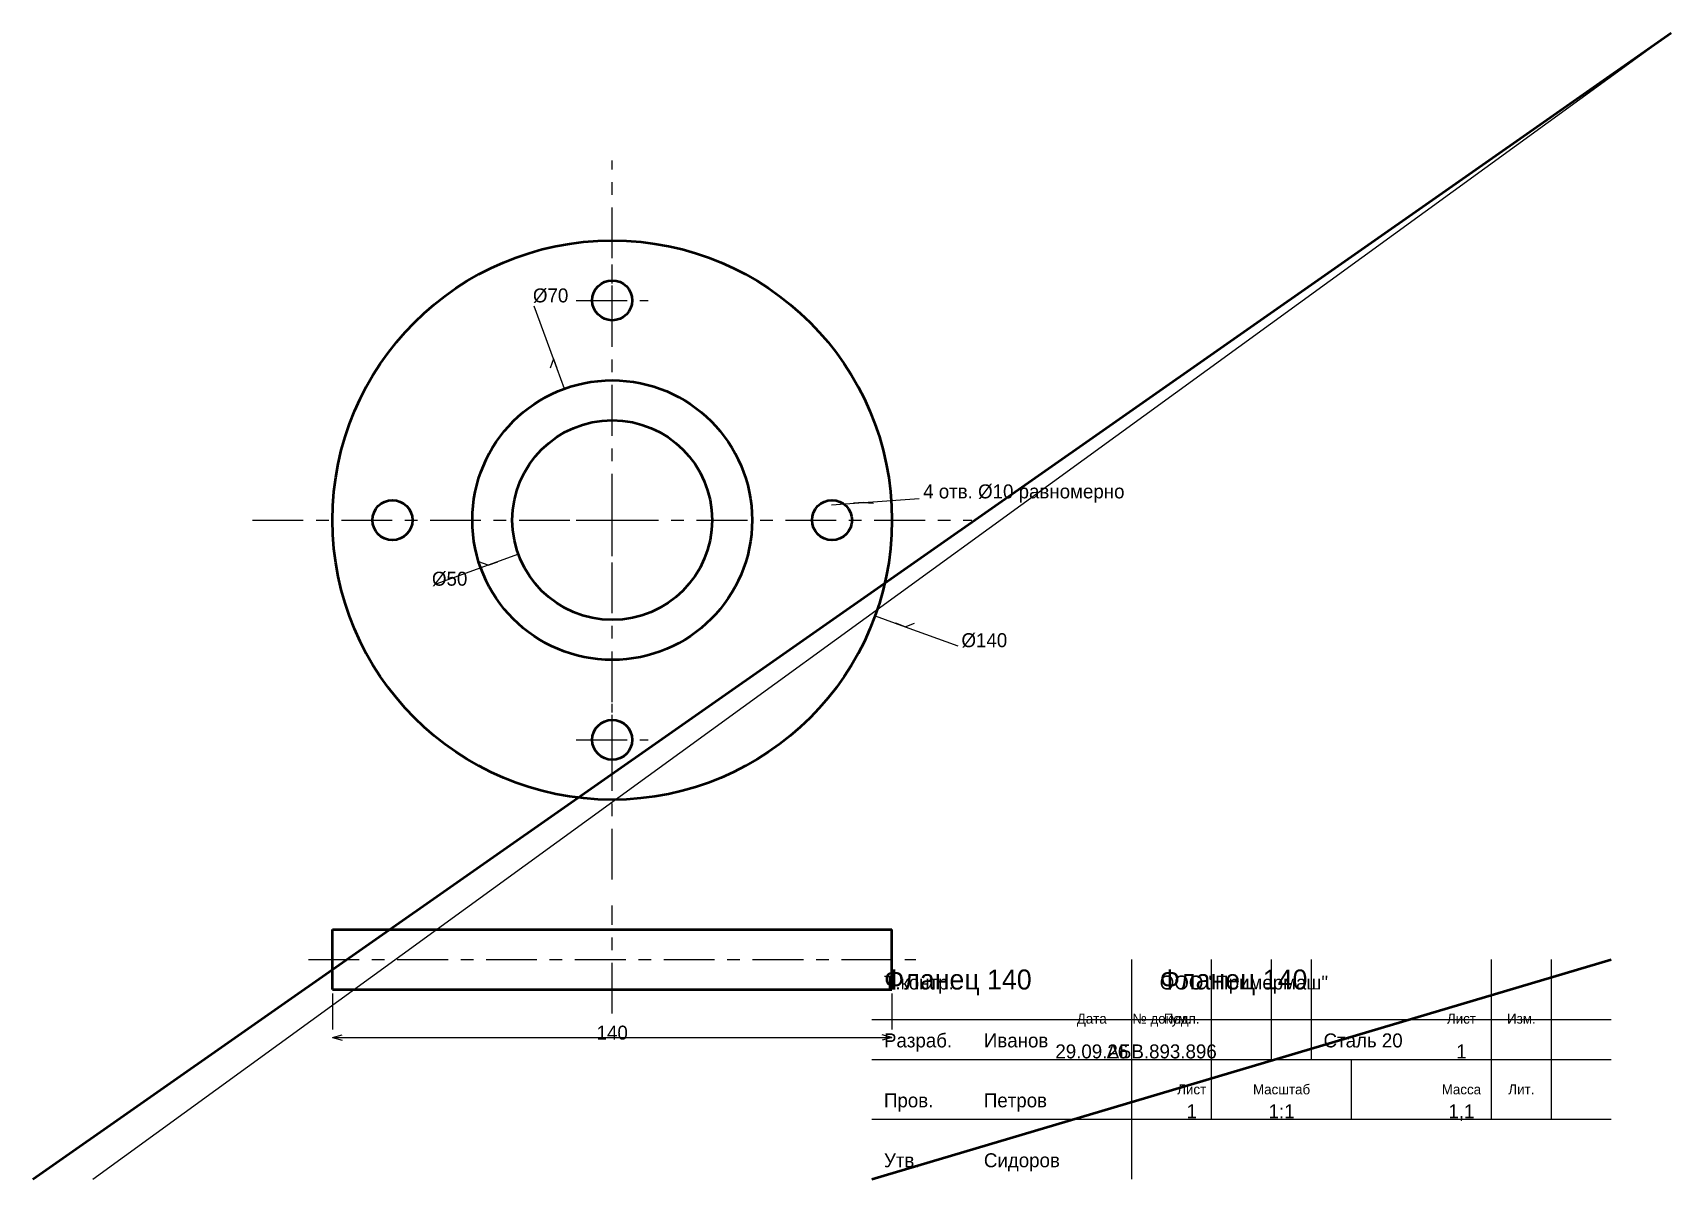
# Model space of a CAD drawing. Header units: millimetres. Extents: x 5 to 415, y 5 to 292.
import ezdxf
from ezdxf.enums import TextEntityAlignment as Align

# ---------------------------------------------------------------- set-up
doc = ezdxf.new("R2010")
doc.units = ezdxf.units.MM
doc.linetypes.add('CENTER', pattern=[22.225, 12.7, -3.175, 3.175, -3.175])
doc.linetypes.add('DASHED', pattern=[9, 6, -3])
for name, color, linetype, lineweight in [('AXIS', 7, 'CENTER', 25), ('DIMS', 7, 'CONTINUOUS', 25), ('MAIN', 7, 'CONTINUOUS', 50), ('TEXT', 7, 'CONTINUOUS', 25), ('THIN', 7, 'CONTINUOUS', 25)]:
    doc.layers.add(name, color=color, linetype=linetype, lineweight=lineweight)

msp = doc.modelspace()

# ---------------------------------------------------------------- linework, layer by layer
at = {"layer": 'AXIS', "linetype": 'CENTER', "lineweight": 25}
for p, q in [((150, 80), (150, 260)), ((150, 216), (150, 234)), ((141, 225), (159, 225)), ((150, 161), (150, 179)), ((150, 161), (150, 179)), ((60, 170), (240, 170)), ((141, 170), (159, 170)), ((141, 170), (159, 170)), ((150, 106), (150, 124)), ((141, 115), (159, 115)), ((150, 46.5), (150, 73.5)), ((74, 60), (226, 60))]:
    msp.add_line(p, q, dxfattribs=at)
at = {"layer": 'DIMS', "linetype": 'CONTINUOUS', "lineweight": 25}
for p, q in [((135.293, 210.407), (130.505, 223.562)), ((135.293, 210.407), (134.438, 208.058)), ((138.029, 202.889), (135.293, 210.407)), ((135.293, 210.407), (136.148, 208.058)), ((204.866, 173.837), (212.847, 174.395)), ((212.847, 174.395), (210.353, 174.22)), ((212.847, 174.395), (226.812, 175.371)), ((212.847, 174.395), (215.34, 174.22)), ((126.508, 161.449), (118.99, 158.713)), ((118.99, 158.713), (105.834, 153.925)), ((118.99, 158.713), (116.641, 159.568)), ((118.99, 158.713), (121.339, 159.568)), ((215.778, 146.059), (223.296, 143.322)), ((223.296, 143.322), (220.947, 144.177)), ((223.296, 143.322), (225.645, 144.177)), ((223.296, 143.322), (236.452, 138.534)), ((80, 51.5), (80, 42.5)), ((220, 51.5), (220, 42.5)), ((80, 40.5), (82.415, 41.147)), ((220, 40.5), (217.585, 41.147)), ((80, 40.5), (220, 40.5)), ((80, 40.5), (82.415, 39.853)), ((220, 40.5), (217.585, 39.853))]:
    msp.add_line(p, q, dxfattribs=at)
at = {"layer": 'MAIN', "linetype": 'CONTINUOUS', "lineweight": 50}
for p, q in [((5, 5), (415, 292)), ((80, 67.5), (220, 67.5)), ((80, 52.5), (80, 67.5)), ((220, 52.5), (220, 67.5)), ((215, 5), (400, 60)), ((80, 52.5), (220, 52.5))]:
    msp.add_line(p, q, dxfattribs=at)
for centre, radius in [((150, 170), 70), ((150, 225), 5), ((150, 170), 35), ((150, 170), 25), ((95, 170), 5), ((205, 170), 5), ((150, 115), 5)]:
    msp.add_circle(centre, radius, dxfattribs=at)
at = {"layer": 'THIN', "linetype": 'CONTINUOUS', "lineweight": 25}
for p, q in [((20, 5), (415, 292)), ((280, 5), (280, 60)), ((300, 35), (300, 60)), ((315, 35), (315, 60)), ((325, 35), (325, 60)), ((370, 35), (370, 60)), ((385, 35), (385, 60)), ((215, 45), (400, 45)), ((215, 35), (400, 35)), ((300, 20), (300, 35)), ((335, 20), (335, 35)), ((370, 20), (370, 35)), ((385, 20), (385, 35)), ((215, 20), (400, 20))]:
    msp.add_line(p, q, dxfattribs=at)
at = {"layer": 'THIN', "linetype": 'DASHED', "lineweight": 25}
for p, q in [((80, 52.5), (90, 52.5)), ((210, 52.5), (220, 52.5))]:
    msp.add_line(p, q, dxfattribs=at)

# ---------------------------------------------------------------- texts
at = {"layer": 'DIMS', "linetype": 'CONTINUOUS', "lineweight": 25}
for s, p in [('%%c70', (130.163, 224.502)), ('4 отв. %%c10 равномерно', (227.81, 175.441)), ('%%c50', (104.895, 153.583)), ('%%c140', (237.391, 138.192))]:
    msp.add_text(s, height=3.5, dxfattribs=at).set_placement(p)
msp.add_text('140', height=3.5, dxfattribs=at).set_placement((150, 41.7), align=Align.MIDDLE_CENTER)
at = {"layer": 'TEXT', "linetype": 'CONTINUOUS', "lineweight": 25}
for s, height, p in [('Фланец 140', 5, (218, 52.5)), ('Фланец 140', 5, (287, 52.5)), ('Т.контр.', 3.5, (218, 52.5)), ('ООО "Примермаш"', 3.5, (287, 52.5)), ('Разраб.', 3.5, (218, 38)), ('Иванов', 3.5, (243, 38)), ('Сталь 20', 3.5, (328, 38)), ('Пров.', 3.5, (218, 23)), ('Петров', 3.5, (243, 23)), ('Утв.', 3.5, (218, 8)), ('Сидоров', 3.5, (243, 8))]:
    msp.add_text(s, height=height, dxfattribs=at).set_placement(p)
for s, height, p in [('Дата', 2.5, (270, 45.2)), ('№ докум.', 2.5, (287.5, 45.2)), ('Подп.', 2.5, (292.5, 45.2)), ('Лист', 2.5, (362.5, 45.2)), ('Изм.', 2.5, (377.5, 45.2)), ('29.09.26', 3.5, (270, 37)), ('АБВ.893.896', 3.5, (287.5, 37)), ('1', 3.5, (362.5, 37)), ('Лист', 2.5, (295, 27.5)), ('Масштаб', 2.5, (317.5, 27.5)), ('Масса', 2.5, (362.5, 27.5)), ('Лит.', 2.5, (377.5, 27.5)), ('1', 3.5, (295, 22)), ('1:1', 3.5, (317.5, 22)), ('1,1', 3.5, (362.5, 22))]:
    msp.add_text(s, height=height, dxfattribs=at).set_placement(p, align=Align.MIDDLE_CENTER)

doc.saveas('drawing.dxf')
